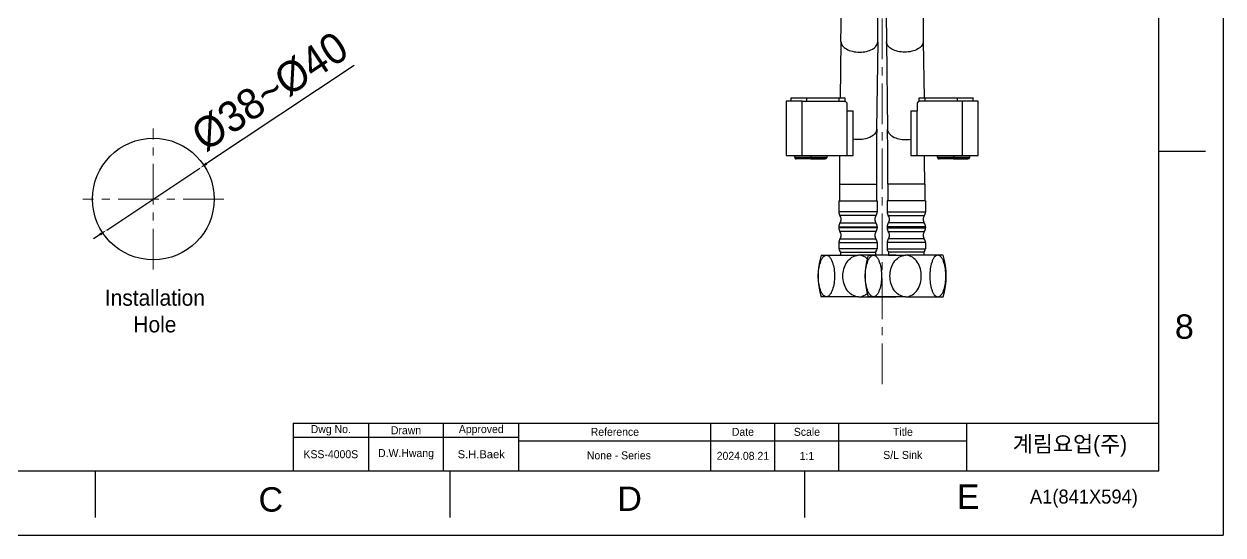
# Model space of a CAD drawing. Header units: millimetres. Extents: x 4395 to 4989, y 1263 to 2103.
# Drawn here: x 4613.9 to 4988.5, y 1262.8 to 1422.6 of the extents above; entities that cross this region are included whole.
import ezdxf

# ---------------------------------------------------------------- set-up
doc = ezdxf.new("R2010")
doc.units = ezdxf.units.MM
doc.linetypes.add('CENTERX2', pattern=[20.32, 12.7, -2.54, 2.54, -2.54])
doc.layers.get('Defpoints').update_dxf_attribs({"color": 3})
for name, color, linetype, lineweight in [('CENTER', 1, 'CENTERX2', 15), ('DIM', 3, 'Continuous', 9), ('TEXT', 2, 'Continuous', 13)]:
    doc.layers.add(name, color=color, linetype=linetype, lineweight=lineweight)
doc.styles.add('ROMANS', font='Gulim.ttf')
doc.styles.get("Standard").update_dxf_attribs({"font": 'arial.ttf'})
doc.dimstyles.new('ISO-25', dxfattribs={"dimtxt": 2.5, "dimasz": 2.5, "dimexe": 1.25, "dimexo": 0.625, "dimtad": 1, "dimtxsty": 'Standard', "dimcen": 2.5, "dimadec": 0, "dimazin": 0, "dimtfac": 1, "dimtmove": 0, "dimatfit": 3, "dimfxl": 1, "dimarcsym": 0})

# ---------------------------------------------------------------- blocks, each defined once
blk = doc.blocks.new('*D11')
at = {"layer": 'Defpoints', "color": 0, "transparency": 16777216}
for p in [(4668.89, 1377.57), (4639.75, 1358.18)]:
    blk.add_point(p, dxfattribs=at)
at = {"layer": 'DIM', "color": 0, "lineweight": -2, "transparency": 16777216}
for p, q in [((4717.09, 1409.65), (4670.97, 1378.95)), ((4639.75, 1358.18), (4668.89, 1377.57)), ((4637.67, 1356.79), (4635.59, 1355.41))]:
    blk.add_line(p, q, dxfattribs=at)
at = {"layer": 'DIM', "color": 0, "transparency": 16777216}
for points in [[(4670.74, 1379.3), (4671.2, 1378.61), (4668.89, 1377.57)], [(4637.44, 1357.14), (4637.9, 1356.45), (4639.75, 1358.18)]]:
    blk.add_solid(points, dxfattribs=at)
at = {"layer": 'DIM', "color": 0, "transparency": 16777216, "insert": (4690.75, 1401.49), "char_height": 6, "attachment_point": 5, "rotation": 33.6436}
blk.add_mtext('{\\fMS PGothic|b0|i0|c129|p34;\\H1.6x;%%C38~%%C40}', dxfattribs=at)

msp = doc.modelspace()

# ---------------------------------------------------------------- linework, layer by layer
at = {"color": 7, "linetype": 'Continuous'}
for p, q in [((4988.52, 2102.82), (4988.52, 1262.82)), ((4968.52, 1282.82), (4968.52, 2082.82)), ((4869.15, 1417.16), (4868.93, 1399.43)), ((4880.65, 1417.02), (4880.31, 1389.67)), ((4883.38, 1417.02), (4883.71, 1389.67)), ((4894.88, 1417.16), (4895.1, 1399.43)), ((4968.52, 1382.82), (4983.06, 1382.82)), ((4868.72, 1372.53), (4880.22, 1372.53)), ((4868.72, 1372.53), (4868.72, 1367.3)), ((4880.22, 1372.53), (4880.22, 1367.3)), ((4895.31, 1372.53), (4883.81, 1372.53)), ((4883.81, 1372.53), (4883.81, 1367.3)), ((4895.31, 1372.53), (4895.31, 1367.3)), ((4868.47, 1367.3), (4880.47, 1367.3)), ((4868.47, 1367.3), (4868.47, 1363.86)), ((4880.47, 1363.86), (4868.47, 1363.86)), ((4880.47, 1367.3), (4880.47, 1363.86)), ((4895.56, 1367.3), (4883.56, 1367.3)), ((4883.56, 1367.3), (4883.56, 1363.86)), ((4883.56, 1363.86), (4895.56, 1363.86)), ((4895.56, 1367.3), (4895.56, 1363.86)), ((4880.1, 1362.69), (4868.85, 1362.69)), ((4868.85, 1360.4), (4880.1, 1360.4)), ((4883.93, 1362.69), (4895.18, 1362.69)), ((4895.18, 1360.4), (4883.93, 1360.4)), ((4868.47, 1359.23), (4880.47, 1359.23)), ((4868.47, 1359.23), (4868.47, 1358.86)), ((4880.47, 1358.86), (4868.47, 1358.86)), ((4880.1, 1357.69), (4868.85, 1357.69)), ((4880.47, 1359.23), (4880.47, 1358.86)), ((4895.56, 1359.23), (4883.56, 1359.23)), ((4883.56, 1359.23), (4883.56, 1358.86)), ((4883.56, 1358.86), (4895.56, 1358.86)), ((4883.93, 1357.69), (4895.18, 1357.69)), ((4895.56, 1359.23), (4895.56, 1358.86)), ((4868.47, 1354.23), (4880.47, 1354.23)), ((4868.47, 1354.23), (4868.47, 1352.3)), ((4868.85, 1355.4), (4880.1, 1355.4)), ((4880.47, 1354.23), (4880.47, 1352.3)), ((4895.56, 1354.23), (4883.56, 1354.23)), ((4883.56, 1354.23), (4883.56, 1352.3)), ((4895.18, 1355.4), (4883.93, 1355.4)), ((4895.56, 1354.23), (4895.56, 1352.3)), ((4862.97, 1350.3), (4874.67, 1350.3)), ((4880.47, 1352.3), (4868.47, 1352.3)), ((4868.97, 1351.3), (4879.97, 1351.3)), ((4868.97, 1351.3), (4868.97, 1350.3)), ((4886.37, 1350.3), (4874.67, 1350.3)), ((4877.66, 1350.3), (4879.97, 1350.3)), ((4879.97, 1351.3), (4879.97, 1350.3)), ((4883.56, 1352.3), (4895.56, 1352.3)), ((4895.06, 1351.3), (4884.06, 1351.3)), ((4884.06, 1351.3), (4884.06, 1350.3)), ((4884.06, 1350.3), (4889.36, 1350.3)), ((4901.06, 1350.3), (4889.36, 1350.3)), ((4895.06, 1351.3), (4895.06, 1350.3)), ((4874.67, 1337.3), (4862.97, 1337.3)), ((4874.67, 1337.3), (4886.37, 1337.3)), ((4889.36, 1337.3), (4877.66, 1337.3)), ((4889.36, 1337.3), (4901.06, 1337.3)), ((4636.13, 1282.82), (4636.13, 1268.28)), ((4746.93, 1282.82), (4746.93, 1268.28)), ((4857.73, 1282.82), (4857.73, 1268.28)), ((4394.52, 1262.82), (4988.52, 1262.82))]:
    msp.add_line(p, q, dxfattribs=at)
for p, q in [((4698.02, 1297.82), (4968.52, 1297.82)), ((4698.02, 1297.82), (4698.02, 1282.82)), ((4721.52, 1297.82), (4721.52, 1282.82)), ((4745.02, 1282.82), (4745.02, 1297.82)), ((4768.52, 1282.82), (4768.52, 1297.82)), ((4828.52, 1282.82), (4828.52, 1297.82)), ((4828.52, 1282.82), (4828.52, 1297.82)), ((4828.52, 1282.82), (4828.52, 1297.82)), ((4848.52, 1282.82), (4848.52, 1297.82)), ((4868.52, 1282.82), (4868.52, 1297.82)), ((4908.52, 1282.82), (4908.52, 1297.82)), ((4768.52, 1293.32), (4698.02, 1293.32)), ((4768.52, 1292.32), (4908.52, 1292.32))]:
    msp.add_line(p, q)
at = {"linetype": 'Continuous'}
msp.add_line((4968.52, 1282.82), (4414.52, 1282.82), dxfattribs=at)
msp.add_circle((4654.32, 1367.87), 19)
at = {"color": 7, "linetype": 'Continuous'}
for centre, radius, start, end in [((3601, 1432.05), 1268.23, 359.32714, 359.67842), ((3598.79, 1432.07), 1281.95, 359.3272, 359.681), ((6165.24, 1432.07), 1281.95, 180.319, 180.6728), ((6163.02, 1432.05), 1268.23, 180.32158, 180.67286), ((6259.56, 1373.58), 1379.34, 179.33143, 180.04331), ((3504.47, 1373.58), 1379.34, 359.95669, 0.66857), ((6259.42, 1373.58), 1390.7, 179.67635, 180.043), ((3504.61, 1373.58), 1390.7, 359.957, 0.32365), ((4870.47, 1363.86), 2, 180, 215.6591), ((4878.47, 1363.86), 2, 324.3409, 0), ((4885.56, 1363.86), 2, 180, 215.6591), ((4893.56, 1363.86), 2, 324.3409, 0), ((4870.47, 1359.23), 2, 144.3409, 180), ((4867.22, 1361.52), 2, 0.59, 35.6591), ((4867.22, 1361.57), 2, 324.3409, 359.41), ((4881.72, 1361.52), 2, 144.3409, 179.41), ((4881.72, 1361.57), 2, 180.59, 215.6591), ((4878.47, 1359.23), 2, 0, 35.6591), ((4885.56, 1359.23), 2, 144.3409, 180), ((4882.31, 1361.52), 2, 0.59, 35.6591), ((4882.31, 1361.57), 2, 324.3409, 359.41), ((4896.81, 1361.52), 2, 144.3409, 179.41), ((4896.81, 1361.57), 2, 180.59, 215.6591), ((4893.56, 1359.23), 2, 0, 35.6591), ((4870.47, 1358.86), 2, 180, 215.6591), ((4867.22, 1356.52), 2, 0.59, 35.6591), ((4867.22, 1356.57), 2, 324.3409, 359.41), ((4881.72, 1356.52), 2, 144.3409, 179.41), ((4881.72, 1356.57), 2, 180.59, 215.6591), ((4878.47, 1358.86), 2, 324.3409, 0), ((4885.56, 1358.86), 2, 180, 215.6591), ((4882.31, 1356.52), 2, 0.59, 35.6591), ((4882.31, 1356.57), 2, 324.3409, 359.41), ((4896.81, 1356.52), 2, 144.3409, 179.41), ((4896.81, 1356.57), 2, 180.59, 215.6591), ((4893.56, 1358.86), 2, 324.3409, 0), ((4870.47, 1354.23), 2, 144.3409, 180), ((4878.47, 1354.23), 2, 0, 35.6591), ((4885.56, 1354.23), 2, 144.3409, 180), ((4893.56, 1354.23), 2, 0, 35.6591), ((4883.6, 1343.8), 21.63, 162.5077, 197.4923), ((4869.47, 1352.3), 1, 180, 270), ((4898.28, 1343.8), 21.63, 162.5077, 197.4923), ((4879.47, 1352.3), 1, 270, 0), ((4884.56, 1352.3), 1, 180, 270), ((4894.56, 1352.3), 1, 270, 0), ((4880.43, 1343.8), 21.63, 342.5077, 17.4923)]:
    msp.add_arc(centre, radius, start, end, dxfattribs=at)
for points, knots in [([(4869.15, 1417.16), (4869.14, 1416.71), (4869.54, 1415.69), (4870.91, 1414.63), (4872.79, 1413.95), (4874.23, 1413.79), (4874.98, 1413.79)], [0, 0, 0, 0, 0.185308, 0.414015, 0.692301, 1, 1, 1, 1]), ([(4874.98, 1413.79), (4875.7, 1413.79), (4877.09, 1413.94), (4878.91, 1414.59), (4880.25, 1415.61), (4880.64, 1416.58), (4880.65, 1417.02)], [0, 0, 0, 0, 0.3083, 0.585609, 0.81378, 1, 1, 1, 1]), ([(4889.05, 1413.79), (4888.32, 1413.79), (4886.94, 1413.94), (4885.11, 1414.59), (4883.78, 1415.61), (4883.39, 1416.58), (4883.38, 1417.02)], [0, 0, 0, 0, 0.3083, 0.585609, 0.81378, 1, 1, 1, 1]), ([(4894.88, 1417.16), (4894.89, 1416.71), (4894.49, 1415.69), (4893.12, 1414.63), (4891.24, 1413.95), (4889.8, 1413.79), (4889.05, 1413.79)], [0, 0, 0, 0, 0.185308, 0.414015, 0.692301, 1, 1, 1, 1]), ([(4880.31, 1389.67), (4880.31, 1389.23), (4879.92, 1388.26), (4878.58, 1387.24), (4876.76, 1386.59), (4875.37, 1386.44), (4874.65, 1386.44)], [0, 0, 0, 0, 0.18622, 0.414391, 0.6917, 1, 1, 1, 1]), ([(4883.71, 1389.67), (4883.72, 1389.23), (4884.11, 1388.26), (4885.45, 1387.24), (4887.27, 1386.59), (4888.66, 1386.44), (4889.38, 1386.44)], [0, 0, 0, 0, 0.18622, 0.414391, 0.6917, 1, 1, 1, 1]), ([(4862.09, 1343.8), (4862.09, 1344.54), (4862.19, 1345.98), (4862.55, 1347.7), (4863.04, 1348.91), (4863.54, 1349.78), (4864.19, 1350.3), (4864.61, 1350.3)], [0, 0, 0, 0, 0.301519, 0.585419, 0.713806, 0.827791, 1, 1, 1, 1]), ([(4864.61, 1350.3), (4865.04, 1350.3), (4865.68, 1349.78), (4866.18, 1348.91), (4866.67, 1347.7), (4867.04, 1345.98), (4867.14, 1344.54), (4867.14, 1343.8)], [0, 0, 0, 0, 0.172211, 0.286185, 0.414574, 0.69849, 1, 1, 1, 1]), ([(4869.77, 1343.8), (4869.77, 1344.54), (4869.97, 1346.04), (4870.88, 1348.12), (4872.43, 1349.8), (4873.93, 1350.3), (4874.67, 1350.3)], [0, 0, 0, 0, 0.250945, 0.501572, 0.751539, 1, 1, 1, 1]), ([(4877.35, 1349.22), (4877.18, 1349.38), (4876.39, 1349.97), (4875.41, 1350.3), (4874.67, 1350.3)], [0.6735137, 0.6735137, 0.6735137, 0.6735137, 0.7515389, 1, 1, 1, 1]), ([(4876.78, 1343.8), (4876.78, 1344.54), (4876.88, 1345.98), (4877.24, 1347.7), (4877.73, 1348.91), (4878.23, 1349.78), (4878.88, 1350.3), (4879.3, 1350.3)], [0, 0, 0, 0, 0.301519, 0.585419, 0.713806, 0.827791, 1, 1, 1, 1]), ([(4879.3, 1350.3), (4879.72, 1350.3), (4880.37, 1349.78), (4880.87, 1348.91), (4881.36, 1347.7), (4881.73, 1345.98), (4881.82, 1344.54), (4881.82, 1343.8)], [0, 0, 0, 0, 0.172211, 0.286185, 0.414574, 0.69849, 1, 1, 1, 1]), ([(4884.46, 1343.8), (4884.46, 1344.54), (4884.66, 1346.04), (4885.56, 1348.12), (4887.12, 1349.8), (4888.62, 1350.3), (4889.36, 1350.3)], [0, 0, 0, 0, 0.250945, 0.501572, 0.751539, 1, 1, 1, 1]), ([(4894.26, 1343.8), (4894.26, 1344.54), (4894.06, 1346.04), (4893.15, 1348.12), (4891.6, 1349.8), (4890.1, 1350.3), (4889.36, 1350.3)], [0, 0, 0, 0, 0.250945, 0.501572, 0.751539, 1, 1, 1, 1]), ([(4899.42, 1350.3), (4898.99, 1350.3), (4898.35, 1349.78), (4897.85, 1348.91), (4897.36, 1347.7), (4896.99, 1345.98), (4896.89, 1344.54), (4896.89, 1343.8)], [0, 0, 0, 0, 0.172211, 0.286185, 0.414574, 0.69849, 1, 1, 1, 1]), ([(4901.94, 1343.8), (4901.94, 1344.54), (4901.84, 1345.98), (4901.47, 1347.7), (4900.99, 1348.91), (4900.48, 1349.78), (4899.84, 1350.3), (4899.42, 1350.3)], [0, 0, 0, 0, 0.301519, 0.585419, 0.713806, 0.827791, 1, 1, 1, 1]), ([(4864.61, 1337.3), (4864.19, 1337.3), (4863.54, 1337.81), (4863.04, 1338.68), (4862.55, 1339.89), (4862.19, 1341.61), (4862.09, 1343.05), (4862.09, 1343.8)], [0, 0, 0, 0, 0.172211, 0.286185, 0.414574, 0.69849, 1, 1, 1, 1]), ([(4867.14, 1343.8), (4867.14, 1343.05), (4867.04, 1341.61), (4866.67, 1339.89), (4866.18, 1338.68), (4865.68, 1337.81), (4865.04, 1337.3), (4864.61, 1337.3)], [0, 0, 0, 0, 0.301519, 0.585419, 0.713806, 0.827791, 1, 1, 1, 1]), ([(4874.67, 1337.3), (4873.93, 1337.3), (4872.43, 1337.79), (4870.88, 1339.47), (4869.97, 1341.55), (4869.77, 1343.05), (4869.77, 1343.8)], [0, 0, 0, 0, 0.248459, 0.498422, 0.74906, 1, 1, 1, 1]), ([(4879.3, 1337.3), (4878.88, 1337.3), (4878.23, 1337.81), (4877.73, 1338.68), (4877.24, 1339.89), (4876.88, 1341.61), (4876.78, 1343.05), (4876.78, 1343.8)], [0, 0, 0, 0, 0.172211, 0.286185, 0.414574, 0.69849, 1, 1, 1, 1]), ([(4881.82, 1343.8), (4881.82, 1343.05), (4881.73, 1341.61), (4881.36, 1339.89), (4880.87, 1338.68), (4880.37, 1337.81), (4879.72, 1337.3), (4879.3, 1337.3)], [0, 0, 0, 0, 0.301519, 0.585419, 0.713806, 0.827791, 1, 1, 1, 1]), ([(4889.36, 1337.3), (4888.62, 1337.3), (4887.12, 1337.79), (4885.56, 1339.47), (4884.66, 1341.55), (4884.46, 1343.05), (4884.46, 1343.8)], [0, 0, 0, 0, 0.248459, 0.498422, 0.74906, 1, 1, 1, 1]), ([(4889.36, 1337.3), (4890.1, 1337.3), (4891.6, 1337.79), (4893.15, 1339.47), (4894.06, 1341.55), (4894.26, 1343.05), (4894.26, 1343.8)], [0, 0, 0, 0, 0.248459, 0.498422, 0.74906, 1, 1, 1, 1]), ([(4896.89, 1343.8), (4896.89, 1343.05), (4896.99, 1341.61), (4897.36, 1339.89), (4897.85, 1338.68), (4898.35, 1337.81), (4898.99, 1337.3), (4899.42, 1337.3)], [0, 0, 0, 0, 0.301519, 0.585419, 0.713806, 0.827791, 1, 1, 1, 1]), ([(4899.42, 1337.3), (4899.84, 1337.3), (4900.48, 1337.81), (4900.99, 1338.68), (4901.47, 1339.89), (4901.84, 1341.61), (4901.94, 1343.05), (4901.94, 1343.8)], [0, 0, 0, 0, 0.172211, 0.286185, 0.414574, 0.69849, 1, 1, 1, 1]), ([(4874.67, 1337.3), (4875.41, 1337.3), (4876.39, 1337.62), (4877.18, 1338.21), (4877.35, 1338.37)], [0, 0, 0, 0, 0.2484591, 0.3263664, 0.3263664, 0.3263664, 0.3263664])]:
    msp.add_open_spline(points, degree=3, knots=knots, dxfattribs=at)
at = {"lineweight": -3}
for points in [[(4852.01, 1398.43), (4852.01, 1389.93), (4852.01, 1381.43)], [(4853.51, 1399.43), (4853.51, 1398.93), (4853.51, 1398.43)], [(4857.01, 1381.43), (4857.01, 1389.93), (4857.01, 1398.43)], [(4857.01, 1398.43), (4863.76, 1398.43), (4870.51, 1398.43)], [(4868.51, 1399.43), (4863.51, 1399.43), (4858.51, 1399.43)], [(4858.51, 1398.43), (4858.51, 1398.93), (4858.51, 1399.43)], [(4868.51, 1399.43), (4868.51, 1398.93), (4868.51, 1398.43)], [(4870.51, 1398.43), (4870.51, 1398.93), (4870.51, 1399.43)], [(4870.51, 1398.43), (4870.76, 1398.18), (4871.01, 1397.93)], [(4871.01, 1397.93), (4871.01, 1396.68), (4871.01, 1395.43)], [(4893.51, 1398.43), (4893.26, 1398.18), (4893.01, 1397.93)], [(4893.01, 1397.93), (4893.01, 1396.68), (4893.01, 1395.43)], [(4893.51, 1399.43), (4893.51, 1398.93), (4893.51, 1398.43)], [(4907.01, 1398.43), (4900.26, 1398.43), (4893.51, 1398.43)], [(4905.51, 1399.43), (4900.51, 1399.43), (4895.51, 1399.43)], [(4895.51, 1398.43), (4895.51, 1398.93), (4895.51, 1399.43)], [(4905.51, 1399.43), (4905.51, 1398.93), (4905.51, 1398.43)], [(4907.01, 1398.43), (4907.01, 1389.93), (4907.01, 1381.43)], [(4910.51, 1398.43), (4910.51, 1398.93), (4910.51, 1399.43)], [(4912.01, 1381.43), (4912.01, 1389.93), (4912.01, 1398.43)], [(4871.01, 1395.43), (4871.01, 1388.43), (4871.01, 1381.43)], [(4873.01, 1381.43), (4873.01, 1388.43), (4873.01, 1395.43)], [(4891.01, 1395.43), (4891.01, 1388.43), (4891.01, 1381.43)], [(4893.01, 1381.43), (4893.01, 1388.43), (4893.01, 1395.43)], [(4854.71, 1380.93), (4854.71, 1381.18), (4854.71, 1381.43)], [(4857.01, 1381.43), (4864.01, 1381.43), (4871.01, 1381.43)], [(4859.71, 1381.43), (4859.71, 1381.18), (4859.71, 1380.93)], [(4864.71, 1381.43), (4864.71, 1381.18), (4864.71, 1380.93)], [(4893.01, 1381.43), (4900.01, 1381.43), (4907.01, 1381.43)], [(4899.31, 1380.93), (4899.31, 1381.18), (4899.31, 1381.43)], [(4904.31, 1381.43), (4904.31, 1381.18), (4904.31, 1380.93)], [(4909.31, 1381.43), (4909.31, 1381.18), (4909.31, 1380.93)]]:
    msp.add_open_spline(points, degree=2, dxfattribs=at)
for points, weights in [([(4857.01, 1398.43), (4852.01, 1398.43), (4852.01, 1398.43)], [1, 0.707106781187, 1]), ([(4858.51, 1399.43), (4853.51, 1399.43), (4853.51, 1399.43)], [1, 0.707106781187, 1]), ([(4870.51, 1399.43), (4870.51, 1399.43), (4868.51, 1399.43)], [1, 0.707106781187, 1]), ([(4895.51, 1399.43), (4893.51, 1399.43), (4893.51, 1399.43)], [1, 0.707106781187, 1]), ([(4910.51, 1399.43), (4910.51, 1399.43), (4905.51, 1399.43)], [1, 0.707106781187, 1]), ([(4912.01, 1398.43), (4912.01, 1398.43), (4907.01, 1398.43)], [1, 0.707106781187, 1]), ([(4871.01, 1395.43), (4873.01, 1395.43), (4873.01, 1395.43)], [1, 0.707106781187, 1]), ([(4891.01, 1395.43), (4891.01, 1395.43), (4893.01, 1395.43)], [1, 0.707106781187, 1]), ([(4852.01, 1381.43), (4852.01, 1381.43), (4857.01, 1381.43)], [1, 0.707106781187, 1]), ([(4854.71, 1380.93), (4854.71, 1380.73), (4854.86, 1380.58)], [1, 0.853553390594, 0.853553390593]), ([(4854.71, 1380.93), (4854.71, 1380.93), (4859.71, 1380.93)], [1, 0.707106781187, 1]), ([(4854.86, 1380.58), (4854.86, 1380.58), (4859.71, 1380.58)], [1, 0.707106781187, 1]), ([(4854.86, 1380.58), (4855.01, 1380.43), (4855.21, 1380.43)], [0.853553390593, 0.853553390593, 0.999999999999]), ([(4859.71, 1380.43), (4855.21, 1380.43), (4855.21, 1380.43)], [1, 0.707106781187, 1]), ([(4859.71, 1380.93), (4864.71, 1380.93), (4864.71, 1380.93)], [1, 0.707106781187, 1]), ([(4859.71, 1380.58), (4859.71, 1380.73), (4859.71, 1380.93)], [1, 0.92387953251, 1]), ([(4859.71, 1380.58), (4864.57, 1380.58), (4864.57, 1380.58)], [1, 0.707106781187, 1]), ([(4859.71, 1380.58), (4859.71, 1380.43), (4859.71, 1380.43)], [1, 0.923879532508, 1]), ([(4859.71, 1380.43), (4864.21, 1380.43), (4864.21, 1380.43)], [1, 0.707106781187, 1]), ([(4864.57, 1380.58), (4864.42, 1380.43), (4864.21, 1380.43)], [0.853553390593, 0.853553390593, 0.999999999999]), ([(4864.71, 1380.93), (4864.71, 1380.73), (4864.57, 1380.58)], [1, 0.853553390594, 0.853553390593]), ([(4871.01, 1381.43), (4873.01, 1381.43), (4873.01, 1381.43)], [1, 0.707106781187, 1]), ([(4891.01, 1381.43), (4891.01, 1381.43), (4893.01, 1381.43)], [1, 0.707106781187, 1]), ([(4899.31, 1380.93), (4899.31, 1380.73), (4899.46, 1380.58)], [1, 0.853553390594, 0.853553390593]), ([(4899.31, 1380.93), (4899.31, 1380.93), (4904.31, 1380.93)], [1, 0.707106781187, 1]), ([(4899.46, 1380.58), (4899.46, 1380.58), (4904.31, 1380.58)], [1, 0.707106781187, 1]), ([(4899.46, 1380.58), (4899.61, 1380.43), (4899.81, 1380.43)], [0.853553390593, 0.853553390593, 0.999999999999]), ([(4904.31, 1380.43), (4899.81, 1380.43), (4899.81, 1380.43)], [1, 0.707106781187, 1]), ([(4904.31, 1380.93), (4909.31, 1380.93), (4909.31, 1380.93)], [1, 0.707106781187, 1]), ([(4904.31, 1380.58), (4904.31, 1380.73), (4904.31, 1380.93)], [1, 0.92387953251, 1]), ([(4904.31, 1380.58), (4909.17, 1380.58), (4909.17, 1380.58)], [1, 0.707106781187, 1]), ([(4904.31, 1380.58), (4904.31, 1380.43), (4904.31, 1380.43)], [1, 0.923879532508, 1]), ([(4904.31, 1380.43), (4908.81, 1380.43), (4908.81, 1380.43)], [1, 0.707106781187, 1]), ([(4907.01, 1381.43), (4912.01, 1381.43), (4912.01, 1381.43)], [1, 0.707106781187, 1]), ([(4909.17, 1380.58), (4909.02, 1380.43), (4908.81, 1380.43)], [0.853553390593, 0.853553390593, 0.999999999999]), ([(4909.31, 1380.93), (4909.31, 1380.73), (4909.17, 1380.58)], [1, 0.853553390594, 0.853553390593])]:
    msp.add_rational_spline(points, weights, degree=2, dxfattribs=at)
at = {"color": 7, "linetype": 'Continuous'}
for points in [[(4874.65, 1386.44), (4874.1, 1386.44), (4873.55, 1386.49), (4873.01, 1386.58)], [(4889.38, 1386.44), (4889.93, 1386.44), (4890.47, 1386.49), (4891.01, 1386.58)]]:
    msp.add_open_spline(points, degree=3, dxfattribs=at)
at = {"layer": 'CENTER'}
for p, q in [((4882.01, 1310.02), (4882.01, 1774.43)), ((4654.32, 1345.87), (4654.32, 1389.87)), ((4676.32, 1367.87), (4632.32, 1367.87))]:
    msp.add_line(p, q, dxfattribs=at)
at = {"layer": 'TEXT'}
msp.add_point((4745.02, 1293.32), dxfattribs=at)

# ---------------------------------------------------------------- texts
at = {"char_height": 7.62, "attachment_point": 5}
for s, width, insert in [('8', 50, (4976.44, 1327.94)), ('C', 10, (4691.04, 1273.9)), ('D', 10, (4803.12, 1274.18)), ('E', 10, (4908.92, 1274.82))]:
    msp.add_mtext_dynamic_manual_height_columns(s, width=width, gutter_width=12.5, heights=[0], dxfattribs=dict(at, insert=insert))
at = {"layer": 'TEXT', "style": 'ROMANS'}
msp.add_text('A1(841X594)', height=4.375, dxfattribs=at).set_placement((4928.2, 1272.66))
at = {"layer": 'TEXT', "attachment_point": 5, "style": 'ROMANS'}
for s, width, insert, char_height in [('Installation Hole', 28.1224, (4654.81, 1332.81), 5), ('Dwg No.', 23.5, (4709.77, 1295.57), 2.5), ('Drawn', 23.5, (4733.27, 1295.57), 2.5), ('Approved', 23.5, (4756.77, 1295.57), 2.5), ('Reference', 60, (4798.52, 1295.07), 2.5), ('Date', 20, (4838.52, 1295.07), 2.5), ('Scale', 20, (4858.52, 1295.07), 2.5), ('Title', 40, (4888.52, 1295.07), 2.5), ('KSS-4000S', 23.5, (4709.77, 1288.07), 2.5), ('D.W.Hwang', 23.5, (4733.27, 1288.07), 2.5), ('{\\fArial|b0|i0|c0|p34;S.H.Baek}', 23.5, (4756.77, 1288.07), 2.5), ('None - Series', 60, (4799.77, 1287.71), 2.5), ('2024.08.21', 20, (4838.52, 1287.57), 2.5), ('1:1', 20, (4858.52, 1287.57), 2.5), ('S/L Sink', 31.8138, (4888.47, 1287.85), 2.5)]:
    msp.add_mtext_dynamic_manual_height_columns(s, width=width, gutter_width=12.5, heights=[0], dxfattribs=dict(at, insert=insert, char_height=char_height))
at = {"layer": 'TEXT', "linetype": 'CENTERX2', "insert": (4940.7, 1290.56), "char_height": 5, "attachment_point": 5}
msp.add_mtext_dynamic_manual_height_columns('{\\fHYGothic-Medium|b0|i0|c129|p18;계림요업(주)}', width=60, gutter_width=12.5, heights=[0], dxfattribs=at)

# ---------------------------------------------------------------- dimensions: what is measured, and where the dimension line sits
at = {"layer": 'DIM'}
dim = msp.add_diameter_dim_2p(p1=(4639.75, 1358.18), p2=(4668.89, 1377.57), text='{\\fMS PGothic|b0|i0|c129|p34;\\H1.6x;%%C38~%%C40}', dimstyle='ISO-25', override={"dimtxt": 6, "dimgap": 3, "dimdec": 1, "dimfxl": 1.25}, dxfattribs=at)
dim.commit()
dim.dimension.update_dxf_attribs({"geometry": '*D11', "text_midpoint": (4690.75, 1401.49)})

doc.saveas('drawing.dxf')
